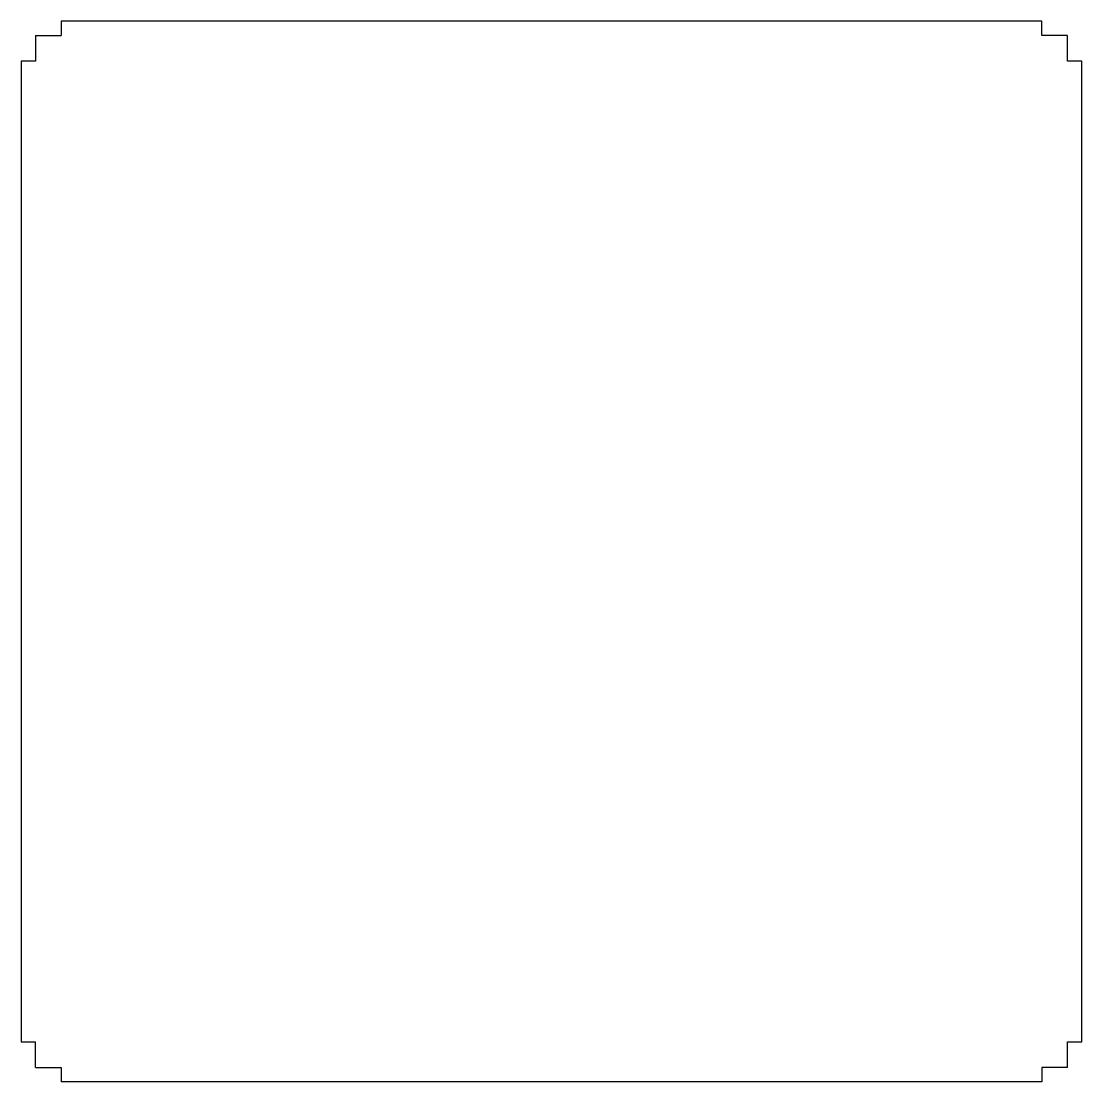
# Model space of a CAD drawing. Header units: millimetres. Extents: x -3 to 203, y -3 to 203.
import ezdxf

# ---------------------------------------------------------------- set-up
doc = ezdxf.new("R2010")
doc.units = ezdxf.units.MM

msp = doc.modelspace()

# ---------------------------------------------------------------- linework, layer by layer
at = {"color": 7, "linetype": 'Continuous'}
for p, q in [((195, 202.75), (5, 202.75)), ((5, 202.75), (5, 200)), ((195, 200), (195, 202.75)), ((0, 200), (5, 200)), ((0, 200), (0, 195)), ((200, 200), (195, 200)), ((200, 195), (200, 200)), ((0, 195), (-2.75, 195)), ((-2.75, 195), (-2.75, 5)), ((202.75, 195), (200, 195)), ((202.75, 5), (202.75, 195)), ((-2.75, 5), (0, 5)), ((0, 0), (0, 5)), ((200, 0), (200, 5)), ((200, 5), (202.75, 5)), ((0, 0), (5, 0)), ((5, 0), (5, -2.75)), ((200, 0), (195, 0)), ((195, 0), (195, -2.75)), ((195, -2.75), (5, -2.75))]:
    msp.add_line(p, q, dxfattribs=at)

doc.saveas('drawing.dxf')
